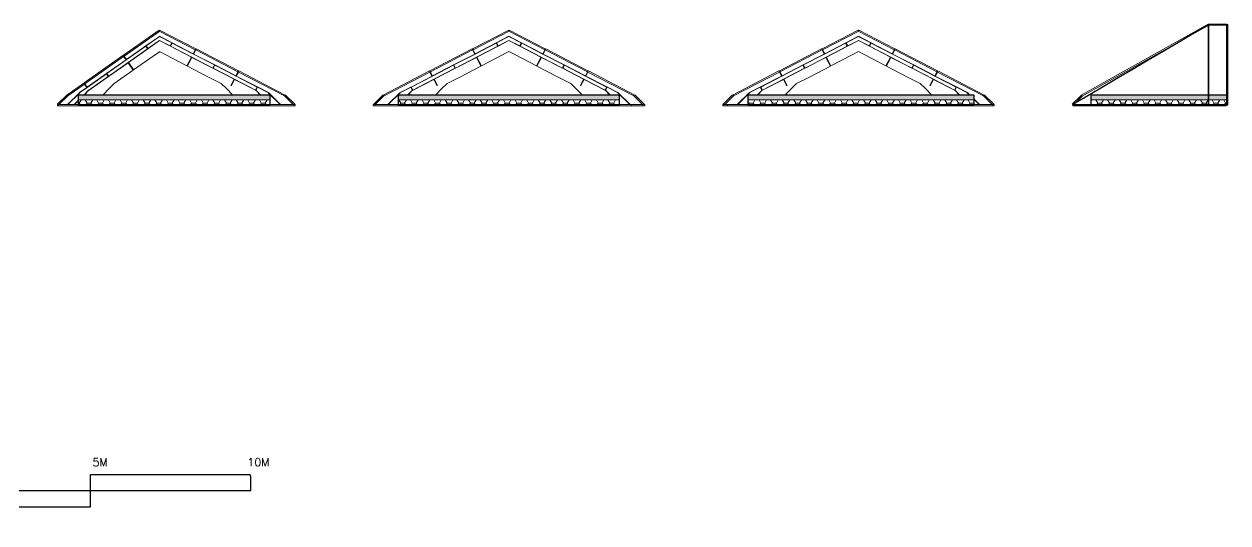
# Model space of a CAD drawing. Header units: millimetres. Extents: x 155920 to 295199, y -4084 to 97293.
# Drawn here: x 193572 to 231175, y -4084 to 11480 of the extents above; entities that cross this region are included whole.
import ezdxf

# ---------------------------------------------------------------- set-up
doc = ezdxf.new("R2010")
doc.units = ezdxf.units.MM
doc.header["$MEASUREMENT"] = 0
doc.layers.get('0').update_dxf_attribs({"linetype": 'CONTINUOUS'})
doc.layers.add('1STFL', color=7, linetype='CONTINUOUS')
for name, color, linetype, lineweight in [('A-GENM', 8, 'CONTINUOUS', 9), ('A-GLAZ-CURT', 7, 'CONTINUOUS', 9), ('A-GLAZ-CWMG', 7, 'CONTINUOUS', 9), ('A-WALL', 7, 'CONTINUOUS', 9), ('A-WALL-PATT', 7, 'CONTINUOUS', 25)]:
    doc.layers.add(name, color=color, linetype=linetype, lineweight=lineweight)
doc.styles.get("Standard").update_dxf_attribs({"font": 'simplex'})

# ---------------------------------------------------------------- blocks, each defined once
blk = doc.blocks.new('A1200DB')
at = {"color": 0}
for p, q in [((0, 500.0001), (500.0001, 500.0001)), ((0, 0), (0, 500.0001)), ((500.0001, 500.0001), (500.0001, -500.0001)), ((1000.0002, 500.0001), (2000.0004, 500.0001)), ((1000.0002, -500.0001), (1000.0002, 500.0001)), ((2000.0004, 500.0001), (2000.0004, -500.0001)), ((5000.0008, 500.0001), (9950.002, 500.0001)), ((5000.0008, -500.0001), (5000.0008, 500.0001)), ((10000.002, 0), (10000.002, 450.0001)), ((0, 0), (10000.002, 0)), ((500.0001, -500.0001), (1000.0002, -500.0001)), ((2000.0004, -500.0001), (5000.0008, -500.0001))]:
    blk.add_line(p, q, dxfattribs=at)
blk.add_arc((9950.002, 450.0001), 50, 0, 90, dxfattribs=at)
for s, p in [('0', (-15.874696, 762.913406)), ('1M', (952.65872, 762.913406)), ('5M', (5061.905289, 762.913406)), ('10M', (9898.617195, 762.913406)), ('500mm', (457.32062, -1006.724672)), ('2M', (1979.659775, -1006.724672))]:
    blk.add_text(s, height=250.00005, dxfattribs=at).set_placement(p)

msp = doc.modelspace()

# ---------------------------------------------------------------- hatches: boundary and pattern name
at = {"layer": 'A-WALL-PATT', "lineweight": 9}
h = msp.add_hatch(color=256, dxfattribs=at)
h.paths.add_polyline_path([(231141, 9117), (231141, 9267), (226888, 9267), (226888, 9117), (227308, 9117)], flags=0)
h.paths.add_polyline_path([(223246, 9117), (223246, 9267), (216177, 9267), (216177, 9117), (222524, 9117)], flags=0)
h.paths.add_polyline_path([(212175, 9117), (212175, 9267), (205260, 9267), (205260, 9117), (210564, 9117)], flags=0)
h.paths.add_polyline_path([(201258, 9117), (201258, 9267), (195264, 9267), (195264, 9117), (200995, 9117)], flags=0)
h.paths.add_polyline_path([(192337, 9117), (192337, 9267), (186344, 9267), (186344, 9117), (191427, 9117)], flags=0)
h.paths.add_polyline_path([(182342, 9117), (182342, 9267), (175427, 9267), (175427, 9117), (181859, 9117)], flags=0)
h.paths.add_polyline_path([(171425, 9117), (171425, 9267), (164510, 9267), (164510, 9117), (169898, 9117)], flags=0)
h.paths.add_polyline_path([(160515, 9117), (160515, 9267), (156461, 9267), (156461, 9117), (160330, 9117)], flags=0)

# ---------------------------------------------------------------- linework, layer by layer
at = {"layer": 'A-GENM', "lineweight": 30}
for p, q in [((230569, 11461), (230098, 11184)), ((230569, 11461), (230569, 8967)), ((231141, 11461), (230569, 11461)), ((230569, 8967), (230569, 11461)), ((231141, 8967), (231141, 11461)), ((229627, 10907), (229156, 10630)), ((230098, 11184), (229627, 10907)), ((229156, 10630), (228685, 10353)), ((228685, 10353), (228214, 10076)), ((227743, 9799), (227273, 9522)), ((228214, 10076), (227743, 9799)), ((227273, 9522), (226802, 9244)), ((226802, 9244), (226331, 8967)), ((226331, 8967), (230569, 8967)), ((230569, 8967), (231141, 8967))]:
    msp.add_line(p, q, dxfattribs=at)
at = {"layer": 'A-GLAZ-CURT', "lineweight": 20}
for p, q in [((197790, 11296), (196673, 10509)), ((197809, 11265), (197790, 11296)), ((197807, 11296), (197793, 11263)), ((198936, 10713), (197807, 11296)), ((208710, 11296), (207581, 10713)), ((208724, 11296), (208710, 11263)), ((208724, 11263), (208710, 11296)), ((209853, 10713), (208724, 11296)), ((219627, 11296), (218498, 10713)), ((219641, 11263), (219627, 11296)), ((219641, 11296), (219627, 11263)), ((220770, 10713), (219641, 11296)), ((230561, 11478), (226594, 9259)), ((226627, 9235), (230576, 11444)), ((230576, 11444), (230561, 11478)), ((231141, 11480), (230569, 11480)), ((230569, 11480), (230569, 11442)), ((230569, 11442), (231141, 11442)), ((231141, 11442), (231141, 11480)), ((231141, 11464), (231141, 10565)), ((231175, 11464), (231141, 11464)), ((231175, 10565), (231175, 11464)), ((196694, 10480), (197809, 11265)), ((197793, 11263), (198919, 10681)), ((207598, 10681), (208724, 11263)), ((208710, 11263), (209836, 10681)), ((218515, 10681), (219641, 11263)), ((219627, 11263), (220753, 10681)), ((198919, 10681), (198936, 10713)), ((198950, 10706), (198934, 10673)), ((198934, 10673), (200252, 9992)), ((200269, 10024), (198950, 10706)), ((207567, 10706), (206249, 10024)), ((206266, 9992), (207584, 10673)), ((207584, 10673), (207567, 10706)), ((207581, 10713), (207598, 10681)), ((209836, 10681), (209853, 10713)), ((209867, 10706), (209851, 10673)), ((209851, 10673), (211169, 9992)), ((211186, 10024), (209867, 10706)), ((218484, 10706), (217166, 10024)), ((217182, 9992), (218501, 10673)), ((218501, 10673), (218484, 10706)), ((218498, 10713), (218515, 10681)), ((220753, 10681), (220770, 10713)), ((220784, 10706), (220767, 10673)), ((220767, 10673), (222086, 9992)), ((222102, 10024), (220784, 10706)), ((231141, 10565), (231175, 10565)), ((231141, 10549), (231141, 8985)), ((231175, 10549), (231141, 10549)), ((231175, 8985), (231175, 10549)), ((196660, 10500), (195447, 9646)), ((195468, 9617), (196681, 10471)), ((196681, 10471), (196660, 10500)), ((196673, 10509), (196694, 10480)), ((200252, 9992), (200269, 10024)), ((200283, 10017), (200266, 9984)), ((200266, 9984), (201702, 9242)), ((201732, 9267), (200283, 10017)), ((206235, 10017), (204785, 9267)), ((204815, 9242), (206251, 9984)), ((206251, 9984), (206235, 10017)), ((206249, 10024), (206266, 9992)), ((211169, 9992), (211186, 10024)), ((211200, 10017), (211183, 9984)), ((211183, 9984), (212619, 9242)), ((212649, 9267), (211200, 10017)), ((217152, 10017), (215702, 9267)), ((215732, 9242), (217168, 9984)), ((217168, 9984), (217152, 10017)), ((217166, 10024), (217182, 9992)), ((222086, 9992), (222102, 10024)), ((222117, 10017), (222100, 9984)), ((222100, 9984), (223536, 9242)), ((223566, 9267), (222117, 10017)), ((195434, 9637), (194909, 9267)), ((194938, 9244), (195455, 9607)), ((195455, 9607), (195434, 9637)), ((195447, 9646), (195468, 9617)), ((194905, 9264), (194619, 8978)), ((194651, 8957), (194942, 9247)), ((194942, 9247), (194905, 9264)), ((194909, 9267), (194938, 9244)), ((201740, 9262), (201694, 9248)), ((201694, 9248), (201984, 8958)), ((201702, 9242), (201732, 9267)), ((202025, 8977), (201740, 9262)), ((204777, 9262), (204493, 8977)), ((204533, 8958), (204823, 9248)), ((204823, 9248), (204777, 9262)), ((204785, 9267), (204815, 9242)), ((212657, 9262), (212611, 9248)), ((212611, 9248), (212901, 8958)), ((212619, 9242), (212649, 9267)), ((212942, 8977), (212657, 9262)), ((215694, 9262), (215410, 8977)), ((215450, 8958), (215740, 9248)), ((215740, 9248), (215694, 9262)), ((215702, 9267), (215732, 9242)), ((223574, 9262), (223528, 9248)), ((223528, 9248), (223818, 8958)), ((223536, 9242), (223566, 9267)), ((223859, 8977), (223574, 9262)), ((226587, 9254), (226310, 8977)), ((226352, 8958), (226633, 9240)), ((226633, 9240), (226587, 9254)), ((226594, 9259), (226627, 9235)), ((197543, 8967), (194614, 8967)), ((194614, 8967), (194614, 8933)), ((194614, 8933), (197543, 8933)), ((194619, 8978), (194651, 8957)), ((197543, 8933), (197543, 8967)), ((200543, 8967), (197559, 8967)), ((197559, 8967), (197559, 8933)), ((197559, 8933), (200543, 8933)), ((200543, 8933), (200543, 8967)), ((202042, 8967), (200559, 8967)), ((200559, 8967), (200559, 8933)), ((200559, 8933), (202042, 8933)), ((201984, 8958), (202025, 8977)), ((202042, 8933), (202042, 8967)), ((206543, 8967), (204476, 8967)), ((204476, 8967), (204476, 8933)), ((204476, 8933), (206543, 8933)), ((204493, 8977), (204533, 8958)), ((206543, 8933), (206543, 8967)), ((209543, 8967), (206559, 8967)), ((206559, 8967), (206559, 8933)), ((206559, 8933), (209543, 8933)), ((209543, 8933), (209543, 8967)), ((212543, 8967), (209559, 8967)), ((209559, 8967), (209559, 8933)), ((209559, 8933), (212543, 8933)), ((212543, 8933), (212543, 8967)), ((212959, 8967), (212559, 8967)), ((212559, 8967), (212559, 8933)), ((212559, 8933), (212959, 8933)), ((212901, 8958), (212942, 8977)), ((212959, 8933), (212959, 8967)), ((215543, 8967), (215393, 8967)), ((215393, 8967), (215393, 8933)), ((215393, 8933), (215543, 8933)), ((215410, 8977), (215450, 8958)), ((215543, 8933), (215543, 8967)), ((218543, 8967), (215559, 8967)), ((215559, 8967), (215559, 8933)), ((215559, 8933), (218543, 8933)), ((218543, 8933), (218543, 8967)), ((221543, 8967), (218559, 8967)), ((218559, 8967), (218559, 8933)), ((218559, 8933), (221543, 8933)), ((221543, 8933), (221543, 8967)), ((223876, 8967), (221559, 8967)), ((221559, 8967), (221559, 8933)), ((221559, 8933), (223876, 8933)), ((223818, 8958), (223859, 8977)), ((223876, 8933), (223876, 8967)), ((226310, 8977), (226352, 8958)), ((227543, 8967), (226331, 8967)), ((226331, 8967), (226331, 8933)), ((226331, 8933), (227543, 8933)), ((227543, 8933), (227543, 8967)), ((230543, 8967), (227559, 8967)), ((227559, 8967), (227559, 8933)), ((227559, 8933), (230543, 8933)), ((230543, 8933), (230543, 8967)), ((231123, 8967), (230559, 8967)), ((230559, 8967), (230559, 8933)), ((230559, 8933), (231123, 8933)), ((231123, 8933), (231123, 8967)), ((231141, 8985), (231175, 8985))]:
    msp.add_line(p, q, dxfattribs=at)
at = {"layer": 'A-GLAZ-CURT'}
for p, q in [((197376, 10798), (197803, 11098)), ((197801, 11091), (197385, 10799)), ((197801, 10964), (197438, 10709)), ((197442, 10718), (197802, 10971)), ((198186, 10895), (197798, 11095)), ((198141, 10791), (197798, 10968)), ((197800, 10972), (198136, 10799)), ((197801, 11099), (198195, 10895)), ((208323, 10895), (208718, 11099)), ((208718, 11094), (208332, 10894)), ((208717, 10967), (208377, 10791)), ((208381, 10799), (208717, 10972)), ((209103, 10895), (208712, 11096)), ((209058, 10791), (208712, 10969)), ((208717, 11099), (209112, 10895)), ((208717, 10972), (209053, 10799)), ((208723, 10970), (208717, 10967)), ((208723, 11096), (208721, 11095)), ((219239, 10895), (219634, 11099)), ((219634, 11094), (219249, 10894)), ((219639, 10970), (219293, 10791)), ((219298, 10799), (219634, 10972)), ((220020, 10895), (219629, 11097)), ((219634, 10967), (219629, 10970)), ((219634, 11099), (220029, 10895)), ((219634, 10972), (219970, 10799)), ((219975, 10791), (219634, 10967)), ((219640, 11097), (219635, 11094)), ((197372, 10790), (196766, 10363)), ((196770, 10372), (197376, 10798)), ((196822, 10282), (197429, 10708)), ((197438, 10709), (196832, 10283)), ((197372, 10790), (197370, 10794)), ((197429, 10708), (197372, 10790)), ((197424, 10744), (197383, 10803)), ((197385, 10799), (197383, 10803)), ((197385, 10799), (197442, 10718)), ((197413, 10731), (197420, 10736)), ((197420, 10736), (197426, 10740)), ((197438, 10709), (197420, 10736)), ((197442, 10718), (197424, 10744)), ((197600, 10478), (197803, 10620)), ((197801, 10621), (198000, 10518)), ((198136, 10799), (198186, 10895)), ((198141, 10791), (198156, 10819)), ((198800, 10450), (198141, 10791)), ((198148, 10822), (198156, 10819)), ((198200, 10887), (198150, 10791)), ((198150, 10791), (198809, 10451)), ((198156, 10819), (198163, 10815)), ((198186, 10895), (198188, 10899)), ((198195, 10895), (198854, 10555)), ((198200, 10887), (198202, 10892)), ((198859, 10546), (198200, 10887)), ((198854, 10555), (198919, 10681)), ((198859, 10546), (198874, 10575)), ((199518, 10206), (198859, 10546)), ((198867, 10578), (198874, 10575)), ((198934, 10673), (198868, 10547)), ((198868, 10547), (199528, 10206)), ((198874, 10575), (198881, 10571)), ((206990, 10206), (207649, 10547)), ((207659, 10546), (206999, 10205)), ((207649, 10547), (207584, 10673)), ((207598, 10681), (207663, 10554)), ((207637, 10571), (207644, 10574)), ((207644, 10574), (207651, 10578)), ((207644, 10574), (207659, 10546)), ((208318, 10887), (207659, 10546)), ((207663, 10554), (208323, 10895)), ((207708, 10451), (208367, 10791)), ((208377, 10791), (207717, 10450)), ((208315, 10891), (208318, 10887)), ((208367, 10791), (208318, 10887)), ((208330, 10899), (208332, 10894)), ((208332, 10894), (208381, 10799)), ((208355, 10815), (208362, 10819)), ((208362, 10819), (208369, 10822)), ((208362, 10819), (208377, 10791)), ((208517, 10518), (208717, 10622)), ((208717, 10622), (208917, 10518)), ((209053, 10799), (209103, 10895)), ((209058, 10791), (209073, 10819)), ((209717, 10450), (209058, 10791)), ((209065, 10823), (209073, 10819)), ((209117, 10887), (209067, 10791)), ((209067, 10791), (209726, 10451)), ((209073, 10819), (209080, 10815)), ((209103, 10895), (209105, 10899)), ((209112, 10895), (209771, 10555)), ((209117, 10887), (209119, 10892)), ((209776, 10546), (209117, 10887)), ((209771, 10555), (209836, 10681)), ((209776, 10546), (209791, 10575)), ((210435, 10206), (209776, 10546)), ((209784, 10578), (209791, 10575)), ((209851, 10673), (209785, 10547)), ((209785, 10547), (210445, 10206)), ((209791, 10575), (209798, 10571)), ((217907, 10206), (218566, 10547)), ((218575, 10546), (217916, 10206)), ((218566, 10547), (218501, 10673)), ((218515, 10681), (218580, 10554)), ((218568, 10560), (218575, 10546)), ((219234, 10887), (218575, 10546)), ((218580, 10554), (219239, 10895)), ((218625, 10451), (219284, 10791)), ((219293, 10791), (218634, 10450)), ((219232, 10892), (219234, 10887)), ((219284, 10791), (219234, 10887)), ((219246, 10899), (219249, 10894)), ((219249, 10894), (219298, 10799)), ((219272, 10815), (219279, 10819)), ((219279, 10819), (219286, 10823)), ((219279, 10819), (219293, 10791)), ((219434, 10518), (219634, 10622)), ((219634, 10621), (219834, 10518)), ((219970, 10799), (220020, 10895)), ((219975, 10791), (219989, 10819)), ((220634, 10450), (219975, 10791)), ((219982, 10823), (219989, 10819)), ((220034, 10887), (219984, 10791)), ((219984, 10791), (220643, 10451)), ((219989, 10819), (219997, 10815)), ((220020, 10895), (220022, 10899)), ((220029, 10895), (220688, 10555)), ((220034, 10887), (220036, 10892)), ((220693, 10547), (220034, 10887)), ((220688, 10555), (220753, 10681)), ((220693, 10547), (220708, 10575)), ((221352, 10206), (220693, 10547)), ((220700, 10578), (220708, 10575)), ((220767, 10673), (220702, 10547)), ((220702, 10547), (221361, 10206)), ((220708, 10575), (220715, 10571)), ((196150, 9936), (196756, 10362)), ((196766, 10363), (196159, 9937)), ((196819, 10273), (196212, 9847)), ((196216, 9855), (196822, 10282)), ((196683, 10495), (196673, 10509)), ((196756, 10362), (196681, 10471)), ((196694, 10480), (196770, 10372)), ((196766, 10363), (196757, 10376)), ((196770, 10372), (196761, 10384)), ((196819, 10273), (196816, 10277)), ((196980, 10042), (196819, 10273)), ((196832, 10283), (196829, 10286)), ((196832, 10283), (196994, 10051)), ((196994, 10051), (197600, 10478)), ((198000, 10518), (198659, 10177)), ((198659, 10177), (198800, 10450)), ((198814, 10442), (198673, 10170)), ((198673, 10170), (199332, 9829)), ((198800, 10450), (198802, 10454)), ((198809, 10451), (199469, 10110)), ((198814, 10442), (198817, 10447)), ((199473, 10102), (198814, 10442)), ((199469, 10110), (199518, 10206)), ((199532, 10198), (199483, 10102)), ((199518, 10206), (199520, 10210)), ((199528, 10206), (200187, 9866)), ((199532, 10198), (199535, 10203)), ((200192, 9858), (199532, 10198)), ((206985, 10198), (206326, 9857)), ((206331, 9865), (206990, 10206)), ((206983, 10202), (206985, 10198)), ((207035, 10102), (206985, 10198)), ((206997, 10210), (206999, 10205)), ((206999, 10205), (207049, 10110)), ((207703, 10442), (207044, 10102)), ((207049, 10110), (207708, 10451)), ((207185, 9829), (207844, 10170)), ((207701, 10447), (207703, 10442)), ((207844, 10170), (207703, 10442)), ((207715, 10454), (207717, 10450)), ((207717, 10450), (207858, 10178)), ((207858, 10178), (208517, 10518)), ((208917, 10518), (209576, 10177)), ((209576, 10177), (209717, 10450)), ((209731, 10443), (209590, 10170)), ((209590, 10170), (210250, 9829)), ((209717, 10450), (209719, 10454)), ((209726, 10451), (210386, 10110)), ((209731, 10443), (209734, 10447)), ((210390, 10102), (209731, 10443)), ((210386, 10110), (210435, 10206)), ((210449, 10198), (210400, 10103)), ((210435, 10206), (210437, 10210)), ((210445, 10206), (211104, 9866)), ((210449, 10198), (210452, 10203)), ((211109, 9858), (210449, 10198)), ((217902, 10198), (217243, 9858)), ((217248, 9866), (217907, 10206)), ((217900, 10203), (217902, 10198)), ((217951, 10103), (217902, 10198)), ((217914, 10210), (217916, 10206)), ((217916, 10206), (217966, 10110)), ((218620, 10443), (217961, 10102)), ((217966, 10110), (218625, 10451)), ((218102, 9829), (218761, 10170)), ((218618, 10447), (218620, 10443)), ((218761, 10170), (218620, 10443)), ((218632, 10454), (218634, 10450)), ((218634, 10450), (218775, 10177)), ((218775, 10177), (219434, 10518)), ((219834, 10518), (220493, 10177)), ((220493, 10177), (220634, 10450)), ((220648, 10443), (220507, 10170)), ((220507, 10170), (221166, 9829)), ((220634, 10450), (220636, 10454)), ((220643, 10451), (221303, 10110)), ((220648, 10443), (220650, 10447)), ((221307, 10102), (220648, 10443)), ((221303, 10110), (221352, 10206)), ((221366, 10198), (221317, 10103)), ((221352, 10206), (221354, 10210)), ((221361, 10206), (222021, 9866)), ((221366, 10198), (221369, 10203)), ((222025, 9858), (221366, 10198)), ((196146, 9927), (195539, 9501)), ((195543, 9509), (196150, 9936)), ((195596, 9419), (196203, 9846)), ((196212, 9847), (195603, 9419)), ((196146, 9927), (196143, 9931)), ((196203, 9846), (196146, 9927)), ((196197, 9881), (196156, 9940)), ((196159, 9937), (196156, 9940)), ((196159, 9937), (196216, 9855)), ((196187, 9869), (196194, 9873)), ((196194, 9873), (196200, 9878)), ((196212, 9847), (196194, 9873)), ((196216, 9855), (196197, 9881)), ((196389, 9625), (196980, 10042)), ((196994, 10051), (196985, 10063)), ((199332, 9829), (199730, 9624)), ((199473, 10102), (199488, 10130)), ((200133, 9761), (199473, 10102)), ((199481, 10134), (199488, 10130)), ((199483, 10102), (200142, 9762)), ((199488, 10130), (199495, 10126)), ((200187, 9866), (200252, 9992)), ((200192, 9858), (200206, 9886)), ((200851, 9517), (200192, 9858)), ((200199, 9890), (200206, 9886)), ((200266, 9984), (200201, 9858)), ((200201, 9858), (200860, 9518)), ((200206, 9886), (200213, 9882)), ((205658, 9517), (206317, 9858)), ((206326, 9857), (205667, 9517)), ((206317, 9858), (206251, 9984)), ((206266, 9992), (206331, 9865)), ((206319, 9871), (206326, 9857)), ((206376, 9762), (207035, 10102)), ((207044, 10102), (206385, 9761)), ((206786, 9623), (207185, 9829)), ((207022, 10126), (207029, 10130)), ((207029, 10130), (207037, 10134)), ((207029, 10130), (207044, 10102)), ((210250, 9829), (210648, 9623)), ((210390, 10102), (210405, 10130)), ((211050, 9761), (210390, 10102)), ((210398, 10134), (210405, 10130)), ((210400, 10103), (211059, 9762)), ((210405, 10130), (210412, 10126)), ((211104, 9866), (211169, 9992)), ((211109, 9858), (211123, 9886)), ((211768, 9517), (211109, 9858)), ((211116, 9890), (211123, 9886)), ((211183, 9984), (211118, 9858)), ((211118, 9858), (211777, 9518)), ((211123, 9886), (211130, 9882)), ((216574, 9518), (217233, 9858)), ((217243, 9858), (216584, 9517)), ((217233, 9858), (217168, 9984)), ((217182, 9992), (217248, 9866)), ((217236, 9871), (217243, 9858)), ((217292, 9762), (217951, 10103)), ((217961, 10102), (217302, 9761)), ((217703, 9623), (218102, 9829)), ((217939, 10126), (217946, 10130)), ((217946, 10130), (217953, 10134)), ((217946, 10130), (217961, 10102)), ((221166, 9829), (221564, 9624)), ((221307, 10102), (221322, 10130)), ((221967, 9761), (221307, 10102)), ((221315, 10134), (221322, 10130)), ((221317, 10103), (221976, 9762)), ((221322, 10130), (221329, 10126)), ((222021, 9866), (222086, 9992)), ((222025, 9858), (222040, 9886)), ((222685, 9517), (222025, 9858)), ((222033, 9890), (222040, 9886)), ((222100, 9984), (222035, 9858)), ((222035, 9858), (222694, 9518)), ((222040, 9886), (222047, 9882)), ((195306, 9342), (195530, 9500)), ((195539, 9501), (195315, 9343)), ((195440, 9267), (195587, 9414)), ((195457, 9632), (195447, 9646)), ((195597, 9415), (195449, 9267)), ((195530, 9500), (195455, 9607)), ((195468, 9617), (195543, 9509)), ((195539, 9501), (195530, 9513)), ((195543, 9509), (195534, 9521)), ((195586, 9413), (195595, 9416)), ((195594, 9417), (195596, 9419)), ((195595, 9416), (195594, 9417)), ((195606, 9420), (195595, 9418)), ((195595, 9418), (195597, 9415)), ((196027, 9267), (196239, 9479)), ((196239, 9479), (196382, 9622)), ((196381, 9621), (196390, 9623)), ((196390, 9623), (196389, 9625)), ((199730, 9624), (199729, 9622)), ((199729, 9622), (199743, 9619)), ((199741, 9621), (199881, 9481)), ((199881, 9481), (200095, 9267)), ((200032, 9566), (200133, 9761)), ((200049, 9564), (200032, 9567)), ((200034, 9564), (200032, 9566)), ((200046, 9594), (200053, 9590)), ((200046, 9576), (200053, 9590)), ((200147, 9754), (200048, 9562)), ((200051, 9586), (200060, 9585)), ((200133, 9761), (200135, 9765)), ((200142, 9762), (200801, 9421)), ((200147, 9754), (200149, 9758)), ((200797, 9418), (200147, 9754)), ((200812, 9417), (200793, 9421)), ((200801, 9421), (200851, 9517)), ((200816, 9444), (200808, 9429)), ((200809, 9414), (200812, 9417)), ((200956, 9267), (200809, 9414)), ((200811, 9416), (200810, 9414)), ((200811, 9416), (200812, 9417)), ((200815, 9414), (200811, 9416)), ((200811, 9413), (200824, 9411)), ((200815, 9420), (200812, 9417)), ((200813, 9445), (200816, 9444)), ((200813, 9419), (200826, 9444)), ((200814, 9440), (200823, 9438)), ((200865, 9510), (200815, 9414)), ((200822, 9413), (200968, 9267)), ((200826, 9444), (200830, 9442)), ((200851, 9517), (200853, 9521)), ((200860, 9518), (201203, 9341)), ((200865, 9510), (200867, 9514)), ((201188, 9342), (200865, 9510)), ((205316, 9341), (205658, 9517)), ((205653, 9509), (205330, 9343)), ((205550, 9267), (205695, 9413)), ((205709, 9414), (205562, 9267)), ((205650, 9514), (205653, 9509)), ((205702, 9414), (205653, 9509)), ((205665, 9521), (205667, 9517)), ((205667, 9517), (205716, 9421)), ((205688, 9442), (205692, 9444)), ((205692, 9444), (205705, 9419)), ((205693, 9411), (205706, 9413)), ((205695, 9438), (205704, 9440)), ((205702, 9444), (205704, 9445)), ((205709, 9429), (205702, 9444)), ((205707, 9416), (205702, 9414)), ((205706, 9417), (205703, 9420)), ((205725, 9421), (205706, 9417)), ((205706, 9417), (205709, 9414)), ((205708, 9414), (205707, 9416)), ((205716, 9421), (206376, 9762)), ((206371, 9754), (205721, 9418)), ((206368, 9758), (206371, 9754)), ((206470, 9562), (206371, 9754)), ((206383, 9765), (206385, 9761)), ((206385, 9761), (206486, 9566)), ((206423, 9267), (206636, 9481)), ((206458, 9585), (206466, 9587)), ((206464, 9590), (206471, 9594)), ((206464, 9590), (206471, 9576)), ((206485, 9567), (206469, 9564)), ((206486, 9566), (206483, 9564)), ((206636, 9481), (206776, 9621)), ((206774, 9619), (206787, 9621)), ((206787, 9621), (206786, 9623)), ((210648, 9623), (210647, 9621)), ((210647, 9621), (210661, 9619)), ((210659, 9620), (210798, 9481)), ((210798, 9481), (211012, 9267)), ((210949, 9566), (211050, 9761)), ((210966, 9564), (210949, 9567)), ((210951, 9564), (210949, 9566)), ((210963, 9594), (210970, 9590)), ((210963, 9576), (210970, 9590)), ((211064, 9754), (210965, 9562)), ((210968, 9586), (210977, 9585)), ((211050, 9761), (211052, 9766)), ((211059, 9762), (211718, 9421)), ((211064, 9754), (211066, 9758)), ((211714, 9418), (211064, 9754)), ((211729, 9417), (211710, 9421)), ((211718, 9421), (211768, 9517)), ((211733, 9443), (211726, 9429)), ((211726, 9414), (211729, 9417)), ((211873, 9267), (211726, 9414)), ((211729, 9416), (211727, 9414)), ((211732, 9420), (211729, 9417)), ((211732, 9414), (211729, 9416)), ((211729, 9413), (211742, 9411)), ((211730, 9445), (211733, 9443)), ((211730, 9419), (211743, 9444)), ((211731, 9440), (211740, 9438)), ((211782, 9510), (211732, 9414)), ((211740, 9413), (211885, 9267)), ((211743, 9444), (211747, 9442)), ((211768, 9517), (211770, 9521)), ((211777, 9518), (212120, 9341)), ((211782, 9510), (211784, 9514)), ((212105, 9342), (211782, 9510)), ((216232, 9341), (216574, 9518)), ((216569, 9510), (216246, 9342)), ((216467, 9267), (216612, 9413)), ((216625, 9414), (216478, 9267)), ((216567, 9514), (216569, 9510)), ((216619, 9414), (216569, 9510)), ((216581, 9521), (216584, 9517)), ((216584, 9517), (216633, 9421)), ((216604, 9442), (216608, 9444)), ((216608, 9444), (216621, 9419)), ((216610, 9411), (216623, 9413)), ((216611, 9438), (216620, 9440)), ((216618, 9444), (216621, 9445)), ((216626, 9429), (216618, 9444)), ((216623, 9416), (216619, 9414)), ((216622, 9417), (216620, 9420)), ((216641, 9421), (216622, 9417)), ((216622, 9418), (216623, 9416)), ((216622, 9417), (216625, 9414)), ((216624, 9414), (216623, 9416)), ((216633, 9421), (217292, 9762)), ((217288, 9754), (216637, 9418)), ((217285, 9758), (217288, 9754)), ((217387, 9562), (217288, 9754)), ((217299, 9765), (217302, 9761)), ((217302, 9761), (217403, 9566)), ((217339, 9267), (217553, 9481)), ((217375, 9585), (217383, 9587)), ((217381, 9590), (217388, 9594)), ((217381, 9590), (217388, 9576)), ((217402, 9567), (217386, 9564)), ((217403, 9566), (217400, 9564)), ((217553, 9481), (217692, 9620)), ((217691, 9619), (217704, 9621)), ((217704, 9621), (217703, 9623)), ((221564, 9624), (221562, 9622)), ((221562, 9622), (221577, 9619)), ((221575, 9621), (221715, 9481)), ((221715, 9481), (221928, 9267)), ((221865, 9566), (221967, 9761)), ((221868, 9564), (221865, 9566)), ((221883, 9564), (221866, 9567)), ((221880, 9594), (221887, 9590)), ((221880, 9576), (221887, 9590)), ((221981, 9754), (221881, 9562)), ((221885, 9586), (221893, 9585)), ((221967, 9761), (221969, 9766)), ((221976, 9762), (222635, 9421)), ((221981, 9754), (221983, 9758)), ((222631, 9418), (221981, 9754)), ((222646, 9417), (222627, 9421)), ((222635, 9421), (222685, 9517)), ((222650, 9443), (222643, 9429)), ((222643, 9414), (222646, 9417)), ((222790, 9267), (222643, 9414)), ((222645, 9416), (222644, 9414)), ((222644, 9414), (222658, 9411)), ((222645, 9416), (222646, 9418)), ((222649, 9414), (222645, 9416)), ((222648, 9420), (222646, 9417)), ((222647, 9445), (222650, 9443)), ((222647, 9419), (222660, 9444)), ((222648, 9440), (222657, 9438)), ((222699, 9510), (222649, 9414)), ((222656, 9413), (222802, 9267)), ((222660, 9444), (222664, 9442)), ((222685, 9517), (222687, 9521)), ((222694, 9518), (223037, 9341)), ((222699, 9510), (222701, 9514)), ((223023, 9342), (222699, 9510)), ((194905, 9264), (194911, 9266)), ((194927, 8967), (195299, 9339)), ((195309, 9340), (194936, 8967)), ((195140, 8967), (195264, 9092)), ((195264, 9083), (195148, 8967)), ((195298, 9338), (195307, 9340)), ((195307, 9340), (195306, 9342)), ((195317, 9345), (195307, 9342)), ((195307, 9342), (195309, 9340)), ((201198, 9343), (201185, 9346)), ((201200, 9339), (201202, 9341)), ((201572, 8967), (201200, 9339)), ((201203, 9341), (201202, 9338)), ((201202, 9338), (201216, 9336)), ((201214, 9338), (201584, 8967)), ((201729, 9264), (201740, 9262)), ((204777, 9262), (204789, 9264)), ((204935, 8967), (205305, 9338)), ((205318, 9339), (204947, 8967)), ((205303, 9336), (205316, 9338)), ((205317, 9339), (205316, 9341)), ((205317, 9341), (205318, 9339)), ((205334, 9346), (205321, 9343)), ((212115, 9343), (212102, 9346)), ((212117, 9339), (212119, 9341)), ((212489, 8967), (212117, 9339)), ((212120, 9341), (212119, 9338)), ((212120, 9338), (212133, 9336)), ((212131, 9337), (212501, 8967)), ((212646, 9264), (212657, 9262)), ((215694, 9262), (215706, 9264)), ((215851, 8967), (216221, 9338)), ((216234, 9339), (215862, 8967)), ((216219, 9336), (216232, 9338)), ((216233, 9338), (216232, 9341)), ((216232, 9341), (216234, 9339)), ((216250, 9346), (216237, 9343)), ((223032, 9343), (223019, 9346)), ((223035, 9339), (223036, 9341)), ((223106, 9267), (223035, 9339)), ((223037, 9341), (223036, 9338)), ((223037, 9338), (223050, 9336)), ((223048, 9337), (223118, 9267)), ((223246, 9139), (223418, 8967)), ((223406, 8967), (223246, 9128)), ((223562, 9264), (223574, 9262)), ((226587, 9254), (226598, 9256)), ((200543, 8958), (200559, 8958)), ((201258, 8977), (201268, 8967)), ((205250, 8967), (205260, 8978)), ((212175, 8978), (212185, 8967)), ((212543, 8958), (212559, 8958)), ((212551, 8933), (212543, 8933)), ((212551, 8958), (212551, 8933)), ((215543, 8958), (215559, 8958)), ((215551, 8958), (215551, 8933)), ((215559, 8933), (215551, 8933)), ((216167, 8967), (216177, 8978))]:
    msp.add_line(p, q, dxfattribs=at)
at = {"layer": 'A-GLAZ-CWMG'}
for p, q in [((197434, 10730), (197432, 10732)), ((197436, 10726), (197434, 10730)), ((218575, 10563), (218561, 10556)), ((196763, 10380), (196684, 10494)), ((196763, 10380), (196750, 10371)), ((196763, 10380), (196761, 10384)), ((196987, 10059), (196829, 10286)), ((196207, 9868), (196206, 9869)), ((196210, 9864), (196207, 9868)), ((196987, 10059), (196974, 10050)), ((206326, 9874), (206312, 9867)), ((217243, 9875), (217229, 9867)), ((195537, 9518), (195458, 9631)), ((195537, 9518), (195524, 9508))]:
    msp.add_line(p, q, dxfattribs=at)
at = {"layer": 'A-GLAZ-CWMG', "lineweight": 20}
for p, q in [((218506, 10698), (218492, 10690)), ((218492, 10690), (218493, 10688)), ((218493, 10688), (218507, 10696)), ((218507, 10696), (218506, 10698)), ((196683, 10495), (196670, 10486)), ((196670, 10486), (196671, 10485)), ((196671, 10485), (196684, 10494)), ((196684, 10494), (196683, 10495)), ((206257, 10009), (206243, 10002)), ((206243, 10002), (206244, 10000)), ((206244, 10000), (206258, 10007)), ((206258, 10007), (206257, 10009)), ((217174, 10009), (217159, 10002)), ((217159, 10002), (217160, 10000)), ((217160, 10000), (217175, 10007)), ((217175, 10007), (217174, 10009)), ((195457, 9632), (195444, 9623)), ((195444, 9623), (195445, 9621)), ((195445, 9621), (195458, 9631)), ((195458, 9631), (195457, 9632))]:
    msp.add_line(p, q, dxfattribs=at)
at = {"layer": 'A-WALL', "lineweight": 30}
for p, q in [((201258, 9267), (195264, 9267)), ((195264, 9267), (195264, 8967)), ((201258, 8967), (201258, 9267)), ((212175, 9267), (205260, 9267)), ((205260, 9267), (205260, 8967)), ((212175, 8967), (212175, 9267)), ((223246, 9267), (216177, 9267)), ((216177, 9267), (216177, 8967)), ((223246, 8967), (223246, 9267)), ((231141, 9267), (226888, 9267)), ((226888, 9267), (226888, 8967)), ((231141, 8967), (231141, 9267)), ((195264, 8967), (201258, 8967)), ((205260, 8967), (212175, 8967)), ((216177, 8967), (223246, 8967)), ((226888, 8967), (231141, 8967)), ((231091, 8967), (231091, 8965)), ((231141, 8967), (231091, 8967)), ((231091, 8965), (231139, 8965)), ((231139, 8965), (231139, 8938)), ((231143, 9017), (231141, 9017)), ((231141, 9017), (231141, 8967)), ((231143, 8969), (231143, 9017)), ((231170, 8969), (231143, 8969)), ((231143, 8938), (231143, 8965)), ((231143, 8965), (231170, 8965))]:
    msp.add_line(p, q, dxfattribs=at)
at = {"layer": 'A-WALL'}
for p, q in [((195264, 9117), (201258, 9117)), ((205260, 9117), (212175, 9117)), ((216177, 9117), (223246, 9117)), ((226888, 9117), (231141, 9117))]:
    msp.add_line(p, q, dxfattribs=at)
at = {"layer": 'A-WALL', "lineweight": 30}
for centre, start, end in [((231141, 8938), 180, 0), ((231170, 8967), 270, 90)]:
    msp.add_arc(centre, 2, start, end, dxfattribs=at)
at = {"layer": 'A-WALL-PATT', "linetype": 'Continuous', "lineweight": 9}
for p, q in [((195296, 9017), (195354, 9117)), ((195538, 9018), (195480, 9117)), ((195659, 9017), (195716, 9117)), ((195901, 9018), (195843, 9117)), ((196022, 9017), (196079, 9117)), ((196264, 9018), (196206, 9117)), ((196385, 9017), (196442, 9117)), ((196627, 9018), (196569, 9117)), ((196747, 9017), (196805, 9117)), ((196989, 9018), (196932, 9117)), ((197110, 9017), (197168, 9117)), ((197352, 9018), (197295, 9117)), ((197473, 9017), (197531, 9117)), ((197715, 9018), (197658, 9117)), ((197836, 9017), (197894, 9117)), ((198078, 9018), (198021, 9117)), ((198199, 9017), (198257, 9117)), ((198441, 9018), (198383, 9117)), ((198562, 9017), (198620, 9117)), ((198804, 9018), (198746, 9117)), ((198925, 9017), (198983, 9117)), ((199167, 9018), (199109, 9117)), ((199288, 9017), (199345, 9117)), ((199530, 9018), (199472, 9117)), ((199651, 9017), (199708, 9117)), ((199893, 9018), (199835, 9117)), ((200014, 9017), (200071, 9117)), ((200256, 9018), (200198, 9117)), ((200377, 9017), (200434, 9117)), ((200618, 9018), (200561, 9117)), ((200739, 9017), (200797, 9117)), ((200981, 9018), (200924, 9117)), ((201102, 9017), (201160, 9117)), ((205336, 9018), (205279, 9117)), ((205457, 9017), (205515, 9117)), ((205699, 9018), (205642, 9117)), ((205820, 9017), (205878, 9117)), ((206062, 9018), (206004, 9117)), ((206183, 9017), (206241, 9117)), ((206425, 9018), (206367, 9117)), ((206546, 9017), (206603, 9117)), ((206788, 9018), (206730, 9117)), ((206909, 9017), (206966, 9117)), ((207151, 9018), (207093, 9117)), ((207272, 9017), (207329, 9117)), ((207514, 9018), (207456, 9117)), ((207635, 9017), (207692, 9117)), ((207877, 9018), (207819, 9117)), ((207997, 9017), (208055, 9117)), ((208239, 9018), (208182, 9117)), ((208360, 9017), (208418, 9117)), ((208602, 9018), (208545, 9117)), ((208723, 9017), (208781, 9117)), ((208965, 9018), (208908, 9117)), ((209086, 9017), (209144, 9117)), ((209328, 9018), (209271, 9117)), ((209449, 9017), (209507, 9117)), ((209691, 9018), (209633, 9117)), ((209812, 9017), (209870, 9117)), ((210054, 9018), (209996, 9117)), ((210175, 9017), (210233, 9117)), ((210417, 9018), (210359, 9117)), ((210538, 9017), (210595, 9117)), ((210780, 9018), (210722, 9117)), ((210901, 9017), (210958, 9117)), ((211143, 9018), (211085, 9117)), ((211264, 9017), (211321, 9117)), ((211506, 9018), (211448, 9117)), ((211626, 9017), (211684, 9117)), ((211868, 9018), (211811, 9117)), ((211989, 9017), (212047, 9117)), ((212175, 9116), (212174, 9117)), ((216223, 9018), (216177, 9098)), ((216344, 9017), (216402, 9117)), ((216586, 9018), (216529, 9117)), ((216707, 9017), (216765, 9117)), ((216949, 9018), (216892, 9117)), ((217070, 9017), (217128, 9117)), ((217312, 9018), (217254, 9117)), ((217433, 9017), (217491, 9117)), ((217675, 9018), (217617, 9117)), ((217796, 9017), (217853, 9117)), ((218038, 9018), (217980, 9117)), ((218159, 9017), (218216, 9117)), ((218401, 9018), (218343, 9117)), ((218522, 9017), (218579, 9117)), ((218764, 9018), (218706, 9117)), ((218885, 9017), (218942, 9117)), ((219127, 9018), (219069, 9117)), ((219247, 9017), (219305, 9117)), ((219489, 9018), (219432, 9117)), ((219610, 9017), (219668, 9117)), ((219852, 9018), (219795, 9117)), ((219973, 9017), (220031, 9117)), ((220215, 9018), (220158, 9117)), ((220336, 9017), (220394, 9117)), ((220578, 9018), (220521, 9117)), ((220699, 9017), (220757, 9117)), ((220941, 9018), (220883, 9117)), ((221062, 9017), (221120, 9117)), ((221304, 9018), (221246, 9117)), ((221425, 9017), (221483, 9117)), ((221667, 9018), (221609, 9117)), ((221788, 9017), (221845, 9117)), ((222030, 9018), (221972, 9117)), ((222151, 9017), (222208, 9117)), ((222393, 9018), (222335, 9117)), ((222514, 9017), (222571, 9117)), ((222756, 9018), (222698, 9117)), ((222876, 9017), (222934, 9117)), ((223118, 9018), (223061, 9117)), ((223239, 9017), (223246, 9029)), ((226888, 9052), (226926, 9117)), ((227110, 9018), (227053, 9117)), ((227231, 9017), (227289, 9117)), ((227473, 9018), (227416, 9117)), ((227594, 9017), (227652, 9117)), ((227836, 9018), (227779, 9117)), ((227957, 9017), (228015, 9117)), ((228199, 9018), (228142, 9117)), ((228320, 9017), (228378, 9117)), ((228562, 9018), (228504, 9117)), ((228683, 9017), (228741, 9117)), ((228925, 9018), (228867, 9117)), ((229046, 9017), (229103, 9117)), ((229288, 9018), (229230, 9117)), ((229409, 9017), (229466, 9117)), ((229651, 9018), (229593, 9117)), ((229772, 9017), (229829, 9117)), ((230014, 9018), (229956, 9117)), ((230135, 9017), (230192, 9117)), ((230376, 9018), (230319, 9117)), ((230497, 9017), (230555, 9117)), ((230739, 9018), (230682, 9117)), ((230860, 9017), (230918, 9117)), ((231102, 9018), (231045, 9117)), ((195264, 9018), (195296, 9018)), ((195325, 8967), (195296, 9018)), ((195509, 8967), (195538, 9017)), ((195538, 9018), (195659, 9018)), ((195538, 9017), (195538, 9017)), ((195538, 9017), (195538, 9017)), ((195688, 8967), (195659, 9018)), ((195872, 8967), (195901, 9017)), ((195901, 9018), (196022, 9018)), ((195901, 9017), (195901, 9017)), ((195901, 9017), (195901, 9017)), ((196051, 8967), (196022, 9018)), ((196235, 8967), (196264, 9017)), ((196264, 9018), (196385, 9018)), ((196264, 9017), (196264, 9017)), ((196264, 9017), (196264, 9017)), ((196414, 8967), (196385, 9018)), ((196598, 8967), (196627, 9017)), ((196626, 9018), (196747, 9018)), ((196627, 9017), (196627, 9017)), ((196627, 9017), (196627, 9017)), ((196777, 8967), (196748, 9018)), ((196960, 8967), (196989, 9017)), ((196989, 9018), (197110, 9018)), ((196989, 9017), (196989, 9017)), ((196989, 9017), (196989, 9017)), ((197139, 8967), (197110, 9018)), ((197323, 8967), (197352, 9017)), ((197352, 9018), (197473, 9018)), ((197352, 9017), (197352, 9017)), ((197352, 9017), (197352, 9017)), ((197502, 8967), (197473, 9018)), ((197686, 8967), (197715, 9017)), ((197715, 9018), (197836, 9018)), ((197715, 9017), (197715, 9017)), ((197715, 9017), (197715, 9017)), ((197865, 8967), (197836, 9018)), ((198049, 8967), (198078, 9017)), ((198078, 9018), (198199, 9018)), ((198078, 9017), (198078, 9017)), ((198078, 9017), (198078, 9017)), ((198228, 8967), (198199, 9018)), ((198412, 8967), (198441, 9017)), ((198441, 9018), (198562, 9018)), ((198441, 9017), (198441, 9017)), ((198441, 9017), (198441, 9017)), ((198591, 8967), (198562, 9018)), ((198775, 8967), (198804, 9017)), ((198804, 9018), (198925, 9018)), ((198804, 9017), (198804, 9017)), ((198804, 9017), (198804, 9017)), ((198954, 8967), (198925, 9018)), ((199138, 8967), (199167, 9017)), ((199167, 9018), (199288, 9018)), ((199167, 9017), (199167, 9017)), ((199167, 9017), (199167, 9017)), ((199317, 8967), (199288, 9018)), ((199501, 8967), (199530, 9017)), ((199530, 9018), (199651, 9018)), ((199530, 9017), (199530, 9017)), ((199530, 9017), (199530, 9017)), ((199680, 8967), (199651, 9018)), ((199864, 8967), (199893, 9017)), ((199893, 9018), (200014, 9018)), ((199893, 9017), (199893, 9017)), ((199893, 9017), (199893, 9017)), ((200043, 8967), (200014, 9018)), ((200227, 8967), (200256, 9017)), ((200255, 9018), (200376, 9018)), ((200256, 9017), (200256, 9017)), ((200256, 9017), (200256, 9017)), ((200406, 8967), (200377, 9018)), ((200589, 8967), (200618, 9017)), ((200618, 9018), (200739, 9018)), ((200618, 9017), (200618, 9017)), ((200618, 9017), (200618, 9017)), ((200768, 8967), (200739, 9018)), ((200952, 8967), (200981, 9017)), ((200981, 9018), (201102, 9018)), ((200981, 9017), (200981, 9017)), ((200981, 9017), (200981, 9017)), ((201131, 8967), (201102, 9018)), ((205307, 8967), (205336, 9017)), ((205336, 9018), (205457, 9018)), ((205336, 9017), (205336, 9017)), ((205336, 9017), (205336, 9017)), ((205486, 8967), (205457, 9018)), ((205670, 8967), (205699, 9017)), ((205699, 9018), (205820, 9018)), ((205699, 9017), (205699, 9017)), ((205699, 9017), (205699, 9017)), ((205849, 8967), (205820, 9018)), ((206033, 8967), (206062, 9017)), ((206062, 9018), (206183, 9018)), ((206062, 9017), (206062, 9017)), ((206062, 9017), (206062, 9017)), ((206212, 8967), (206183, 9018)), ((206396, 8967), (206425, 9017)), ((206425, 9018), (206546, 9018)), ((206425, 9017), (206425, 9017)), ((206425, 9017), (206425, 9017)), ((206575, 8967), (206546, 9018)), ((206759, 8967), (206788, 9017)), ((206788, 9018), (206909, 9018)), ((206788, 9017), (206788, 9017)), ((206788, 9017), (206788, 9017)), ((206938, 8967), (206909, 9018)), ((207122, 8967), (207151, 9017)), ((207151, 9018), (207272, 9018)), ((207151, 9017), (207151, 9017)), ((207151, 9017), (207151, 9017)), ((207301, 8967), (207272, 9018)), ((207485, 8967), (207514, 9017)), ((207514, 9018), (207634, 9018)), ((207514, 9017), (207514, 9017)), ((207514, 9017), (207514, 9017)), ((207664, 8967), (207635, 9018)), ((207848, 8967), (207876, 9017)), ((207876, 9018), (207997, 9018)), ((207876, 9017), (207876, 9017)), ((207876, 9017), (207876, 9017)), ((208027, 8967), (207998, 9018)), ((208210, 8967), (208239, 9017)), ((208239, 9018), (208360, 9018)), ((208239, 9017), (208239, 9017)), ((208239, 9017), (208239, 9017)), ((208389, 8967), (208360, 9018)), ((208573, 8967), (208602, 9017)), ((208602, 9018), (208723, 9018)), ((208602, 9017), (208602, 9017)), ((208602, 9017), (208602, 9017)), ((208752, 8967), (208723, 9018)), ((208936, 8967), (208965, 9017)), ((208965, 9018), (209086, 9018)), ((208965, 9017), (208965, 9017)), ((208965, 9017), (208965, 9017)), ((209115, 8967), (209086, 9018)), ((209299, 8967), (209328, 9017)), ((209328, 9018), (209449, 9018)), ((209328, 9017), (209328, 9017)), ((209328, 9017), (209328, 9017)), ((209478, 8967), (209449, 9018)), ((209662, 8967), (209691, 9017)), ((209691, 9018), (209812, 9018)), ((209691, 9017), (209691, 9017)), ((209691, 9017), (209691, 9017)), ((209841, 8967), (209812, 9018)), ((210025, 8967), (210054, 9017)), ((210054, 9018), (210175, 9018)), ((210054, 9017), (210054, 9017)), ((210054, 9017), (210054, 9017)), ((210204, 8967), (210175, 9018)), ((210388, 8967), (210417, 9017)), ((210417, 9018), (210538, 9018)), ((210417, 9017), (210417, 9017)), ((210417, 9017), (210417, 9017)), ((210567, 8967), (210538, 9018)), ((210751, 8967), (210780, 9017)), ((210780, 9018), (210901, 9018)), ((210780, 9017), (210780, 9017)), ((210780, 9017), (210780, 9017)), ((210930, 8967), (210901, 9018)), ((211114, 8967), (211143, 9017)), ((211143, 9018), (211264, 9018)), ((211143, 9017), (211143, 9017)), ((211143, 9017), (211143, 9017)), ((211293, 8967), (211264, 9018)), ((211477, 8967), (211506, 9017)), ((211505, 9018), (211626, 9018)), ((211506, 9017), (211506, 9017)), ((211506, 9017), (211506, 9017)), ((211656, 8967), (211627, 9018)), ((211839, 8967), (211868, 9017)), ((211868, 9018), (211989, 9018)), ((211868, 9017), (211868, 9017)), ((211868, 9017), (211868, 9017)), ((212018, 8967), (211989, 9018)), ((216194, 8967), (216223, 9017)), ((216223, 9018), (216344, 9018)), ((216223, 9017), (216223, 9017)), ((216223, 9017), (216223, 9017)), ((216373, 8967), (216344, 9018)), ((216557, 8967), (216586, 9017)), ((216586, 9018), (216707, 9018)), ((216586, 9017), (216586, 9017)), ((216586, 9017), (216586, 9017)), ((216736, 8967), (216707, 9018)), ((216920, 8967), (216949, 9017)), ((216949, 9018), (217070, 9018)), ((216949, 9017), (216949, 9017)), ((216949, 9017), (216949, 9017)), ((217099, 8967), (217070, 9018)), ((217283, 8967), (217312, 9017)), ((217312, 9018), (217433, 9018)), ((217312, 9017), (217312, 9017)), ((217312, 9017), (217312, 9017)), ((217462, 8967), (217433, 9018)), ((217646, 8967), (217675, 9017)), ((217675, 9018), (217796, 9018)), ((217675, 9017), (217675, 9017)), ((217675, 9017), (217675, 9017)), ((217825, 8967), (217796, 9018)), ((218009, 8967), (218038, 9017)), ((218038, 9018), (218159, 9018)), ((218038, 9017), (218038, 9017)), ((218038, 9017), (218038, 9017)), ((218188, 8967), (218159, 9018)), ((218372, 8967), (218401, 9017)), ((218401, 9018), (218522, 9018)), ((218401, 9017), (218401, 9017)), ((218401, 9017), (218401, 9017)), ((218551, 8967), (218522, 9018)), ((218735, 8967), (218764, 9017)), ((218763, 9018), (218884, 9018)), ((218764, 9017), (218764, 9017)), ((218764, 9017), (218764, 9017)), ((218914, 8967), (218885, 9018)), ((219098, 8967), (219126, 9017)), ((219126, 9018), (219247, 9018)), ((219126, 9017), (219126, 9017)), ((219126, 9017), (219126, 9017)), ((219277, 8967), (219247, 9018)), ((219460, 8967), (219489, 9017)), ((219489, 9018), (219610, 9018)), ((219489, 9017), (219489, 9017)), ((219489, 9017), (219489, 9017)), ((219639, 8967), (219610, 9018)), ((219823, 8967), (219852, 9017)), ((219852, 9018), (219973, 9018)), ((219852, 9017), (219852, 9017)), ((219852, 9017), (219852, 9017)), ((220002, 8967), (219973, 9018)), ((220186, 8967), (220215, 9017)), ((220215, 9018), (220336, 9018)), ((220215, 9017), (220215, 9017)), ((220215, 9017), (220215, 9017)), ((220365, 8967), (220336, 9018)), ((220549, 8967), (220578, 9017)), ((220578, 9018), (220699, 9018)), ((220578, 9017), (220578, 9017)), ((220578, 9017), (220578, 9017)), ((220728, 8967), (220699, 9018)), ((220912, 8967), (220941, 9017)), ((220941, 9018), (221062, 9018)), ((220941, 9017), (220941, 9017)), ((220941, 9017), (220941, 9017)), ((221091, 8967), (221062, 9018)), ((221275, 8967), (221304, 9017)), ((221304, 9018), (221425, 9018)), ((221304, 9017), (221304, 9017)), ((221304, 9017), (221304, 9017)), ((221454, 8967), (221425, 9018)), ((221638, 8967), (221667, 9017)), ((221667, 9018), (221788, 9018)), ((221667, 9017), (221667, 9017)), ((221667, 9017), (221667, 9017)), ((221817, 8967), (221788, 9018)), ((222001, 8967), (222030, 9017)), ((222030, 9018), (222151, 9018)), ((222030, 9017), (222030, 9017)), ((222030, 9017), (222030, 9017)), ((222180, 8967), (222151, 9018)), ((222364, 8967), (222393, 9017)), ((222393, 9018), (222513, 9018)), ((222393, 9017), (222393, 9017)), ((222393, 9017), (222393, 9017)), ((222543, 8967), (222514, 9018)), ((222727, 8967), (222756, 9017)), ((222755, 9018), (222876, 9018)), ((222756, 9017), (222756, 9017)), ((222756, 9017), (222756, 9017)), ((222906, 8967), (222877, 9018)), ((223089, 8967), (223118, 9017)), ((223118, 9018), (223239, 9018)), ((223118, 9017), (223118, 9017)), ((223118, 9017), (223118, 9017)), ((223246, 9006), (223239, 9018)), ((226897, 8967), (226888, 8983)), ((227081, 8967), (227110, 9017)), ((227110, 9018), (227231, 9018)), ((227110, 9017), (227110, 9017)), ((227110, 9017), (227110, 9017)), ((227260, 8967), (227231, 9018)), ((227444, 8967), (227473, 9017)), ((227473, 9018), (227594, 9018)), ((227473, 9017), (227473, 9017)), ((227473, 9017), (227473, 9017)), ((227623, 8967), (227594, 9018)), ((227807, 8967), (227836, 9017)), ((227836, 9018), (227957, 9018)), ((227836, 9017), (227836, 9017)), ((227836, 9017), (227836, 9017)), ((227986, 8967), (227957, 9018)), ((228170, 8967), (228199, 9017)), ((228199, 9018), (228320, 9018)), ((228199, 9017), (228199, 9017)), ((228199, 9017), (228199, 9017)), ((228349, 8967), (228320, 9018)), ((228533, 8967), (228562, 9017)), ((228562, 9018), (228683, 9018)), ((228562, 9017), (228562, 9017)), ((228562, 9017), (228562, 9017)), ((228712, 8967), (228683, 9018)), ((228896, 8967), (228925, 9017)), ((228925, 9018), (229046, 9018)), ((228925, 9017), (228925, 9017)), ((228925, 9017), (228925, 9017)), ((229075, 8967), (229046, 9018)), ((229259, 8967), (229288, 9017)), ((229288, 9018), (229409, 9018)), ((229288, 9017), (229288, 9017)), ((229288, 9017), (229288, 9017)), ((229438, 8967), (229409, 9018)), ((229622, 8967), (229651, 9017)), ((229651, 9018), (229772, 9018)), ((229651, 9017), (229651, 9017)), ((229651, 9017), (229651, 9017)), ((229801, 8967), (229772, 9018)), ((229985, 8967), (230014, 9017)), ((230013, 9018), (230134, 9018)), ((230014, 9017), (230014, 9017)), ((230014, 9017), (230014, 9017)), ((230164, 8967), (230135, 9018)), ((230348, 8967), (230376, 9017)), ((230376, 9018), (230497, 9018)), ((230376, 9017), (230376, 9017)), ((230376, 9017), (230376, 9017)), ((230526, 8967), (230497, 9018)), ((230710, 8967), (230739, 9017)), ((230739, 9018), (230860, 9018)), ((230739, 9017), (230739, 9017)), ((230739, 9017), (230739, 9017)), ((230889, 8967), (230860, 9018)), ((231073, 8967), (231102, 9017)), ((231102, 9018), (231141, 9018)), ((231102, 9017), (231102, 9017)), ((231102, 9017), (231102, 9017))]:
    msp.add_line(p, q, dxfattribs=at)

# ---------------------------------------------------------------- block references
at = {"layer": '1STFL'}
msp.add_blockref('A1200DB', (190651, -3078), dxfattribs=at)

doc.saveas('drawing.dxf')
